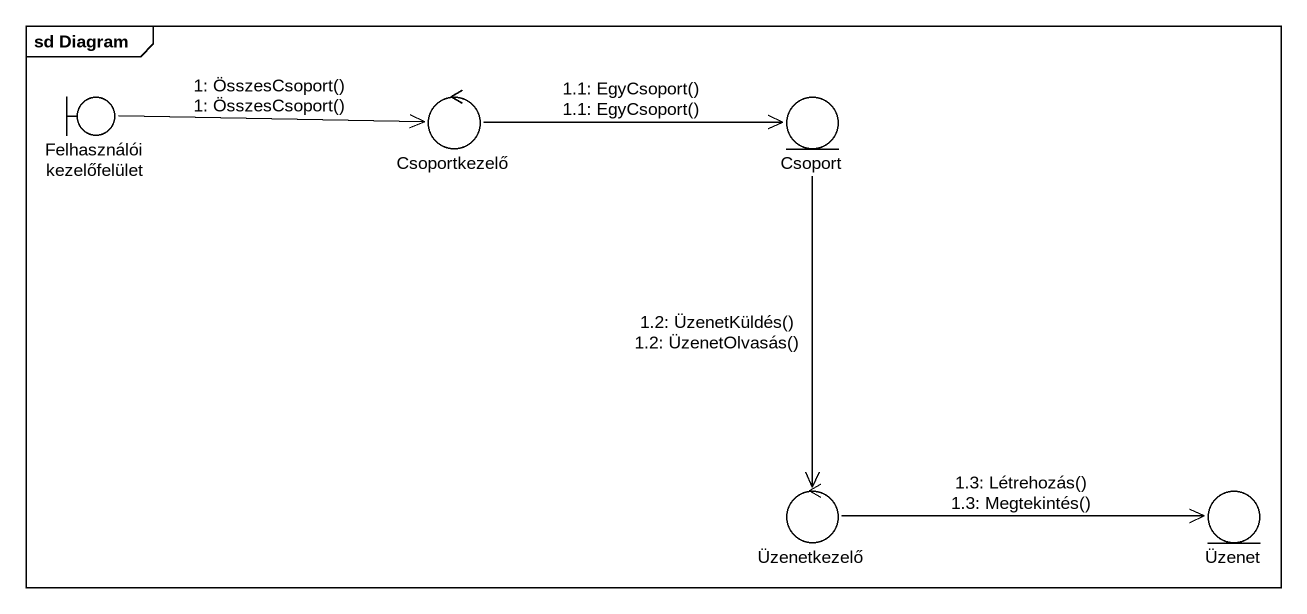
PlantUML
@startuml
mainframe sd Diagram
boundary "Felhasználói kezelőfelület" as Felhasználói_kezelőfelület
control Csoportkezelő
entity Csoport
control Üzenetkezelő
entity Üzenet
Felhasználói_kezelőfelület -right-> Csoportkezelő : 1: ÖsszesCsoport()\n1: ÖsszesCsoport()
Csoportkezelő -right-> Csoport : 1.1: EgyCsoport()\n1.1: EgyCsoport()
Csoport --> Üzenetkezelő : 1.2: ÜzenetKüldés()\n1.2: ÜzenetOlvasás()
Üzenetkezelő -right-> Üzenet : 1.3: Létrehozás()\n1.3: Megtekintés()
@enduml
